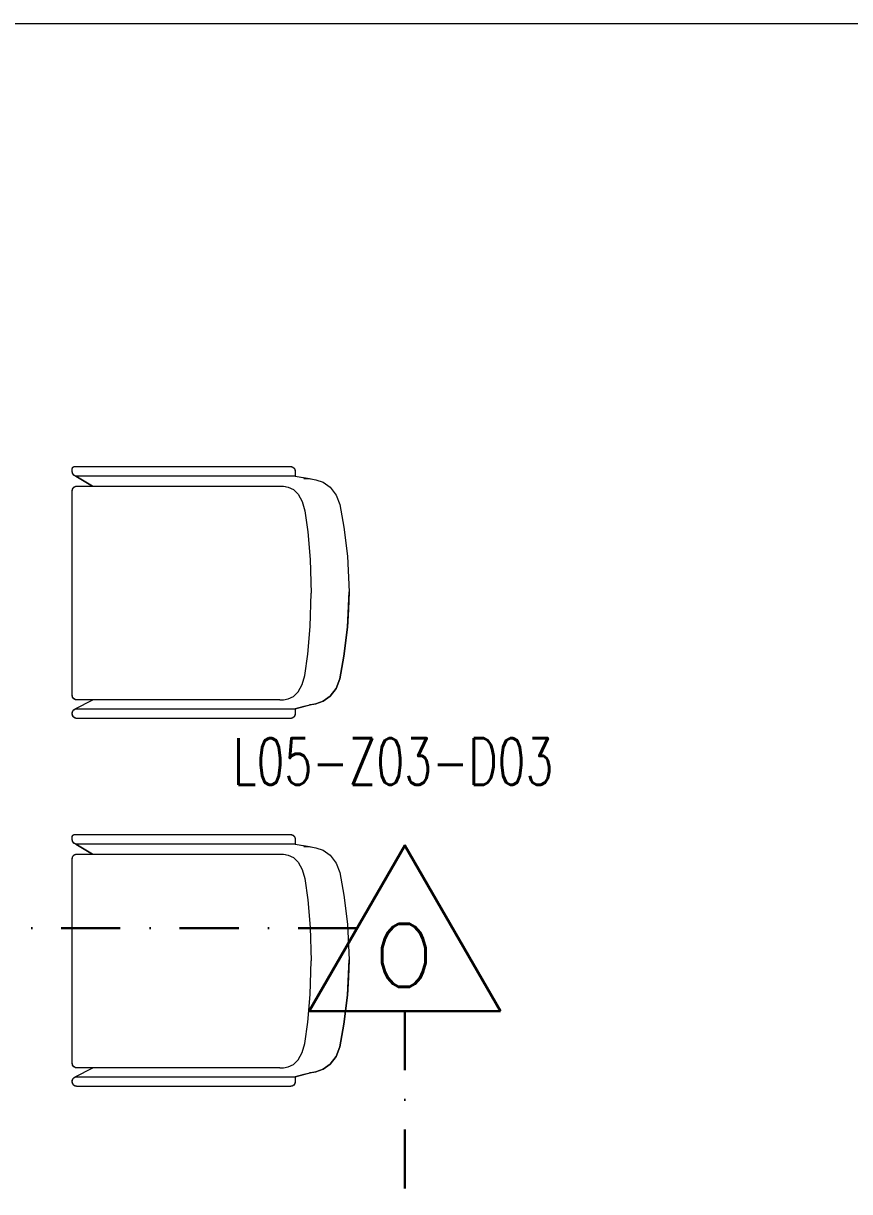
# Model space of a CAD drawing. Extents: x -1133 to 23780, y -1311 to 8245.
# Drawn here: x 15497.2 to 15675.1, y 2551.6 to 2803 of the extents above; entities that cross this region are included whole.
import ezdxf
from ezdxf.enums import TextEntityAlignment as Align

# ---------------------------------------------------------------- set-up
doc = ezdxf.new("R2010")
doc.units = 0
doc.header["$MEASUREMENT"] = 0
doc.linetypes.add('DASHDOT', pattern=[25.4, 12.7, -6.35, 0, -6.35])
doc.layers.get('0').update_dxf_attribs({"color": 9, "lineweight": 9})
for name, color, linetype, lineweight in [('05', 9, 'Continuous', 9), ('35', 9, 'Continuous', 9), ('40', 9, 'Continuous', 9), ('E-DEDEKTÖR NUMARALARI', 20, 'Continuous', 30), ('E-KABLO', 7, 'Continuous', 30), ('E-OPTİK DUMAN DEDEKTÖRÜ', 7, 'Continuous', 30)]:
    doc.layers.add(name, color=color, linetype=linetype, lineweight=lineweight)
doc.styles.add('E-YAZI', font='txttw.shx')

# ---------------------------------------------------------------- blocks, each defined once
blk = doc.blocks.new('Group-32-1')
for p, q in [((384804.5516, 69159.371), (384804.573, 69159.3356)), ((384804.5731, 69159.3699), (384804.573, 69159.3694)), ((384804.573, 69159.3694), (384804.573, 69159.3689)), ((384804.573, 69159.3689), (384804.573, 69158.9239)), ((384804.5732, 69159.3709), (384804.5731, 69159.3704)), ((384804.5731, 69159.3704), (384804.5731, 69159.3699)), ((384804.5733, 69159.3713), (384804.5732, 69159.3709)), ((384804.5735, 69159.3718), (384804.5733, 69159.3713)), ((384804.5736, 69159.3723), (384804.5735, 69159.3718)), ((384804.5738, 69159.3727), (384804.5736, 69159.3723)), ((384804.574, 69159.3732), (384804.5738, 69159.3727)), ((384804.5742, 69159.3736), (384804.574, 69159.3732)), ((384804.5745, 69159.374), (384804.5742, 69159.3736)), ((384804.5747, 69159.3745), (384804.5745, 69159.374)), ((384804.575, 69159.3749), (384804.5747, 69159.3745)), ((384804.5753, 69159.3752), (384804.575, 69159.3749)), ((384804.5756, 69159.3756), (384804.5753, 69159.3752)), ((384804.576, 69159.376), (384804.5756, 69159.3756)), ((384804.5763, 69159.3763), (384804.576, 69159.376)), ((384804.5767, 69159.3766), (384804.5763, 69159.3763)), ((384804.5771, 69159.3769), (384804.5767, 69159.3766)), ((384804.5775, 69159.3772), (384804.5771, 69159.3769)), ((384804.5779, 69159.3775), (384804.5775, 69159.3772)), ((384804.5783, 69159.3777), (384804.5779, 69159.3775)), ((384804.5788, 69159.3779), (384804.5783, 69159.3777)), ((384804.5792, 69159.3781), (384804.5788, 69159.3779)), ((384804.5797, 69159.3783), (384804.5792, 69159.3781)), ((384804.5801, 69159.3785), (384804.5797, 69159.3783)), ((384804.5806, 69159.3786), (384804.5801, 69159.3785)), ((384804.5811, 69159.3787), (384804.5806, 69159.3786)), ((384804.5816, 69159.3788), (384804.5811, 69159.3787)), ((384804.5821, 69159.3789), (384804.5816, 69159.3788)), ((384804.5825, 69159.3789), (384804.5821, 69159.3789)), ((384804.583, 69159.3789), (384804.5825, 69159.3789)), ((384805.023, 69159.3789), (384804.583, 69159.3789)), ((384805.0235, 69159.3789), (384805.023, 69159.3789)), ((384805.024, 69159.3789), (384805.0235, 69159.3789)), ((384805.0245, 69159.3788), (384805.024, 69159.3789)), ((384805.0249, 69159.3787), (384805.0245, 69159.3788)), ((384805.0254, 69159.3786), (384805.0249, 69159.3787)), ((384805.0259, 69159.3785), (384805.0254, 69159.3786)), ((384805.0264, 69159.3783), (384805.0259, 69159.3785)), ((384805.0268, 69159.3781), (384805.0264, 69159.3783)), ((384805.0273, 69159.3779), (384805.0268, 69159.3781)), ((384805.0277, 69159.3777), (384805.0273, 69159.3779)), ((384805.0281, 69159.3775), (384805.0277, 69159.3777)), ((384805.0285, 69159.3772), (384805.0281, 69159.3775)), ((384805.029, 69159.3769), (384805.0285, 69159.3772)), ((384805.0293, 69159.3766), (384805.029, 69159.3769)), ((384805.0297, 69159.3763), (384805.0293, 69159.3766)), ((384805.0301, 69159.376), (384805.0297, 69159.3763)), ((384805.0304, 69159.3756), (384805.0301, 69159.376)), ((384805.0307, 69159.3752), (384805.0304, 69159.3756)), ((384805.031, 69159.3749), (384805.0307, 69159.3752)), ((384805.0313, 69159.3745), (384805.031, 69159.3749)), ((384805.0316, 69159.374), (384805.0313, 69159.3745)), ((384805.0318, 69159.3736), (384805.0316, 69159.374)), ((384805.032, 69159.3732), (384805.0318, 69159.3736)), ((384805.0322, 69159.3727), (384805.032, 69159.3732)), ((384805.0324, 69159.3723), (384805.0322, 69159.3727)), ((384805.0326, 69159.3718), (384805.0324, 69159.3723)), ((384805.0327, 69159.3713), (384805.0326, 69159.3718)), ((384805.0328, 69159.3709), (384805.0327, 69159.3713)), ((384805.0329, 69159.3704), (384805.0328, 69159.3709)), ((384805.0329, 69159.3699), (384805.0329, 69159.3704)), ((384805.033, 69159.3694), (384805.0329, 69159.3699)), ((384805.0521, 69159.3725), (384805.033, 69159.3345)), ((384805.033, 69159.3689), (384805.033, 69159.3694)), ((384805.033, 69158.9322), (384805.033, 69159.3689)), ((384805.033, 69158.9322), (384805.033, 69158.9322)), ((384804.5516, 69158.8992), (384804.558, 69158.8616)), ((384805.0524, 69158.8992), (384805.0423, 69158.8616))]:
    blk.add_line(p, q)
at = {"flags": 128}
for points in [[(384804.5309, 69158.9092), (384804.5309, 69158.9087), (384804.531, 69158.9082), (384804.531, 69158.9077), (384804.5311, 69158.9072), (384804.5312, 69158.9068), (384804.5314, 69158.9063), (384804.5315, 69158.9058), (384804.5317, 69158.9054), (384804.5319, 69158.9049), (384804.5321, 69158.9045), (384804.5324, 69158.904), (384804.5326, 69158.9036), (384804.5329, 69158.9032), (384804.5332, 69158.9028), (384804.5335, 69158.9025), (384804.5339, 69158.9021), (384804.5342, 69158.9018), (384804.5346, 69158.9015), (384804.535, 69158.9012), (384804.5354, 69158.9009), (384804.5358, 69158.9006), (384804.5362, 69158.9004), (384804.5367, 69158.9001), (384804.5371, 69158.8999), (384804.5376, 69158.8998), (384804.538, 69158.8996), (384804.5385, 69158.8995), (384804.539, 69158.8994), (384804.5395, 69158.8993), (384804.54, 69158.8992), (384804.5404, 69158.8992), (384804.5409, 69158.8992), (384804.5516, 69158.8992), (384804.5516, 69159.3689), (384804.5516, 69159.3694), (384804.5516, 69159.3699), (384804.5515, 69159.3704), (384804.5515, 69159.3709), (384804.5513, 69159.3713), (384804.5512, 69159.3718), (384804.5511, 69159.3723), (384804.5509, 69159.3727), (384804.5507, 69159.3732), (384804.5505, 69159.3736), (384804.5502, 69159.374), (384804.55, 69159.3745), (384804.5497, 69159.3749), (384804.5494, 69159.3752), (384804.5491, 69159.3756), (384804.5487, 69159.376), (384804.5484, 69159.3763), (384804.548, 69159.3766), (384804.5476, 69159.3769), (384804.5472, 69159.3772), (384804.5468, 69159.3775), (384804.5464, 69159.3777), (384804.5459, 69159.3779), (384804.5455, 69159.3781), (384804.545, 69159.3783), (384804.5445, 69159.3785), (384804.5441, 69159.3786), (384804.5436, 69159.3787), (384804.5431, 69159.3788), (384804.5426, 69159.3789), (384804.5421, 69159.3789), (384804.5416, 69159.3789), (384804.5359, 69159.3789), (384804.5357, 69159.3789), (384804.5354, 69159.3789), (384804.5352, 69159.3788), (384804.535, 69159.3788), (384804.5347, 69159.3788), (384804.5345, 69159.3787), (384804.5343, 69159.3786), (384804.534, 69159.3785), (384804.5338, 69159.3784), (384804.5336, 69159.3783), (384804.5334, 69159.3782), (384804.5332, 69159.3781), (384804.533, 69159.3779), (384804.5328, 69159.3778), (384804.5326, 69159.3776), (384804.5324, 69159.3774), (384804.5322, 69159.3773), (384804.5321, 69159.3771), (384804.5319, 69159.3769), (384804.5318, 69159.3767), (384804.5316, 69159.3765), (384804.5315, 69159.3763), (384804.5314, 69159.376), (384804.5313, 69159.3758), (384804.5312, 69159.3756), (384804.5312, 69159.3754), (384804.5311, 69159.3751), (384804.531, 69159.3749), (384804.531, 69159.3746), (384804.531, 69159.3744), (384804.5309, 69159.3741), (384804.5309, 69159.3739), (384804.5309, 69158.9092)], [(384805.0521, 69158.8992), (384805.0628, 69158.8992), (384805.0633, 69158.8992), (384805.0638, 69158.8992), (384805.0642, 69158.8993), (384805.0647, 69158.8994), (384805.0652, 69158.8995), (384805.0657, 69158.8996), (384805.0661, 69158.8998), (384805.0666, 69158.8999), (384805.0671, 69158.9001), (384805.0675, 69158.9004), (384805.0679, 69158.9006), (384805.0683, 69158.9009), (384805.0687, 69158.9012), (384805.0691, 69158.9015), (384805.0695, 69158.9018), (384805.0698, 69158.9021), (384805.0702, 69158.9025), (384805.0705, 69158.9028), (384805.0708, 69158.9032), (384805.0711, 69158.9036), (384805.0714, 69158.904), (384805.0716, 69158.9045), (384805.0718, 69158.9049), (384805.072, 69158.9054), (384805.0722, 69158.9058), (384805.0723, 69158.9063), (384805.0725, 69158.9068), (384805.0726, 69158.9072), (384805.0727, 69158.9077), (384805.0727, 69158.9082), (384805.0728, 69158.9087), (384805.0728, 69158.9092), (384805.0728, 69159.3689), (384805.0728, 69159.3694), (384805.0727, 69159.3699), (384805.0727, 69159.3704), (384805.0726, 69159.3709), (384805.0725, 69159.3713), (384805.0723, 69159.3718), (384805.0722, 69159.3723), (384805.072, 69159.3727), (384805.0718, 69159.3732), (384805.0716, 69159.3736), (384805.0714, 69159.374), (384805.0711, 69159.3745), (384805.0708, 69159.3749), (384805.0705, 69159.3752), (384805.0702, 69159.3756), (384805.0698, 69159.376), (384805.0695, 69159.3763), (384805.0691, 69159.3766), (384805.0687, 69159.3769), (384805.0683, 69159.3772), (384805.0679, 69159.3775), (384805.0675, 69159.3777), (384805.0671, 69159.3779), (384805.0666, 69159.3781), (384805.0661, 69159.3783), (384805.0657, 69159.3785), (384805.0652, 69159.3786), (384805.0647, 69159.3787), (384805.0642, 69159.3788), (384805.0638, 69159.3789), (384805.0633, 69159.3789), (384805.0628, 69159.3789), (384805.0621, 69159.3789), (384805.0616, 69159.3789), (384805.0611, 69159.3789), (384805.0606, 69159.3788), (384805.0601, 69159.3787), (384805.0596, 69159.3786), (384805.0592, 69159.3785), (384805.0587, 69159.3783), (384805.0582, 69159.3781), (384805.0578, 69159.3779), (384805.0574, 69159.3777), (384805.0569, 69159.3775), (384805.0565, 69159.3772), (384805.0561, 69159.3769), (384805.0557, 69159.3766), (384805.0554, 69159.3763), (384805.055, 69159.376), (384805.0547, 69159.3756), (384805.0543, 69159.3752), (384805.054, 69159.3749), (384805.0538, 69159.3745), (384805.0535, 69159.374), (384805.0533, 69159.3736), (384805.053, 69159.3732), (384805.0528, 69159.3727), (384805.0527, 69159.3723), (384805.0525, 69159.3718), (384805.0524, 69159.3713), (384805.0523, 69159.3709), (384805.0522, 69159.3704), (384805.0521, 69159.3699), (384805.0521, 69159.3694), (384805.0521, 69159.3689), (384805.0521, 69158.8992)]]:
    blk.add_lwpolyline(points, close=True, dxfattribs=at)
for points in [[(384804.5309, 69158.9092, 0.414214), (384804.5409, 69158.8992), (384804.5516, 69158.8992), (384804.5516, 69159.3689, 0.414214), (384804.5416, 69159.3789), (384804.5359, 69159.3789, 0.414214), (384804.5309, 69159.3739)], [(384805.0521, 69158.8992), (384805.0628, 69158.8992, 0.414214), (384805.0728, 69158.9092), (384805.0728, 69159.3689, 0.414214), (384805.0628, 69159.3789), (384805.0621, 69159.3789, 0.414214), (384805.0521, 69159.3689)]]:
    blk.add_lwpolyline(points, format="xyb", close=True, dxfattribs=at)
blk.add_lwpolyline([(384805.033, 69158.9322), (384805.033, 69159.3689, 0.414214), (384805.023, 69159.3789), (384804.583, 69159.3789, 0.414214), (384804.573, 69159.3689), (384804.573, 69158.9239), (384804.5738, 69158.9202)], format="xyb", dxfattribs=at)
for points in [[(384804.573, 69158.9322), (384804.573, 69158.9239), (384804.5752, 69158.9142), (384804.5804, 69158.903), (384804.5903, 69158.8926), (384804.6064, 69158.8839), (384804.6258, 69158.8783), (384804.6716, 69158.8721), (384804.7307, 69158.8665), (384804.803, 69158.8644)], [(384805.033, 69158.9322), (384805.033, 69158.9239), (384805.0308, 69158.9142), (384805.0256, 69158.903), (384805.0157, 69158.8926), (384804.9996, 69158.8839), (384804.9803, 69158.8783), (384804.9344, 69158.8721), (384804.8753, 69158.8665), (384804.803, 69158.8644)], [(384804.5569, 69158.8806), (384804.5569, 69158.8686), (384804.5592, 69158.8546), (384804.5647, 69158.8386), (384804.5752, 69158.8236), (384804.5922, 69158.8111), (384804.6127, 69158.8031), (384804.6612, 69158.7941), (384804.7237, 69158.7861), (384804.8002, 69158.7831)], [(384805.0434, 69158.8658), (384805.0434, 69158.8686), (384805.0412, 69158.8546), (384805.0357, 69158.8386), (384805.0252, 69158.8236), (384805.0082, 69158.8111), (384804.9877, 69158.8031), (384804.9392, 69158.7941), (384804.8767, 69158.7861), (384804.8002, 69158.7831)]]:
    blk.add_lwpolyline(points, dxfattribs=at)
at = {"layer": '40'}
blk.add_lwpolyline([(384805.023, 69159.3789), (384804.583, 69159.3789, 0.414214), (384804.573, 69159.3689), (384804.573, 69159.3366), (384804.573, 69159.3356), (384804.5516, 69159.371), (384804.551, 69159.3725, 0.309775), (384804.5416, 69159.3789), (384804.5359, 69159.3789, 0.413784), (384804.5309, 69159.3739), (384804.5309, 69158.9092, 0.414214), (384804.5409, 69158.8992), (384804.5516, 69158.8992), (384804.5569, 69158.8686), (384804.5592, 69158.8546), (384804.5647, 69158.8386), (384804.5752, 69158.8236), (384804.5922, 69158.8111), (384804.6127, 69158.8031), (384804.6612, 69158.7941), (384804.7237, 69158.7861), (384804.8002, 69158.7831), (384804.8384, 69158.7846), (384804.8767, 69158.7861), (384804.9392, 69158.7941), (384804.9877, 69158.8031), (384805.0082, 69158.8111), (384805.0252, 69158.8236), (384805.0357, 69158.8386), (384805.0412, 69158.8546), (384805.0473, 69158.8804), (384805.0524, 69158.8992), (384805.0628, 69158.8992, 0.414214), (384805.0728, 69158.9092), (384805.0728, 69159.3689, 0.781144), (384805.0521, 69159.3725), (384805.033, 69159.3345), (384805.033, 69159.3689, 0.407263), (384805.0232, 69159.3789)], format="xyb", close=True, dxfattribs=at)
blk = doc.blocks.new('100_OPTİK DUMAN DEDEKTÖRÜ 085')
at = {"layer": 'E-OPTİK DUMAN DEDEKTÖRÜ', "color": 4}
blk.add_lwpolyline([(2.059, 0), (0, 3.566), (-2.059, 0)], close=True, dxfattribs=at)
at = {"layer": 'E-OPTİK DUMAN DEDEKTÖRÜ', "color": 3, "style": 'E-YAZI'}
blk.add_text('O', height=1.36, dxfattribs=at).set_placement((-0.022, 1.201), align=Align.MIDDLE)

msp = doc.modelspace()

# ---------------------------------------------------------------- linework, layer by layer
at = {"layer": '35'}
msp.add_lwpolyline([(14487.5, 2447), (14487.5, 2743), (14554.5, 2743), (14554.5, 2803), (15170.5, 2803), (15170.5, 2743), (15254.5, 2743), (15254.5, 2803), (15870.5, 2803), (15870.5, 2743), (15935.5, 2743), (15935.5, 2447), (15870.5, 2447), (15870.5, 2363), (15254.5, 2363), (15254.5, 2447), (15170.5, 2447), (15170.5, 2363), (14554.5, 2363), (14554.5, 2447)], close=True, dxfattribs=at)
at = {"layer": 'E-KABLO', "color": 6, "linetype": 'DASHDOT'}
for p, q in [((15569.06, 2608.27), (14855.9, 2608.27)), ((15579.35, 2590.45), (15579.35, 2351.4))]:
    msp.add_line(p, q, dxfattribs=at)

# ---------------------------------------------------------------- block references
at = {"layer": '05', "color": 7, "extrusion": (0, 0, -1), "xscale": 100, "yscale": 100, "zscale": -100, "rotation": 270}
for p in [(-6931445.63, 38483160.72), (-6931445.63, 38483081.54)]:
    msp.add_blockref('Group-32-1', p, dxfattribs=at)
at = {"layer": 'E-OPTİK DUMAN DEDEKTÖRÜ', "xscale": 10, "yscale": 10, "zscale": 10}
msp.add_blockref('100_OPTİK DUMAN DEDEKTÖRÜ 085', (15579.35, 2590.45), dxfattribs=at)

# ---------------------------------------------------------------- texts
at = {"layer": 'E-DEDEKTÖR NUMARALARI', "style": 'E-YAZI', "width": 0.7}
msp.add_text('L05-Z03-D03', height=10, dxfattribs=at).set_placement((15542.3, 2639.18))

doc.saveas('drawing.dxf')
